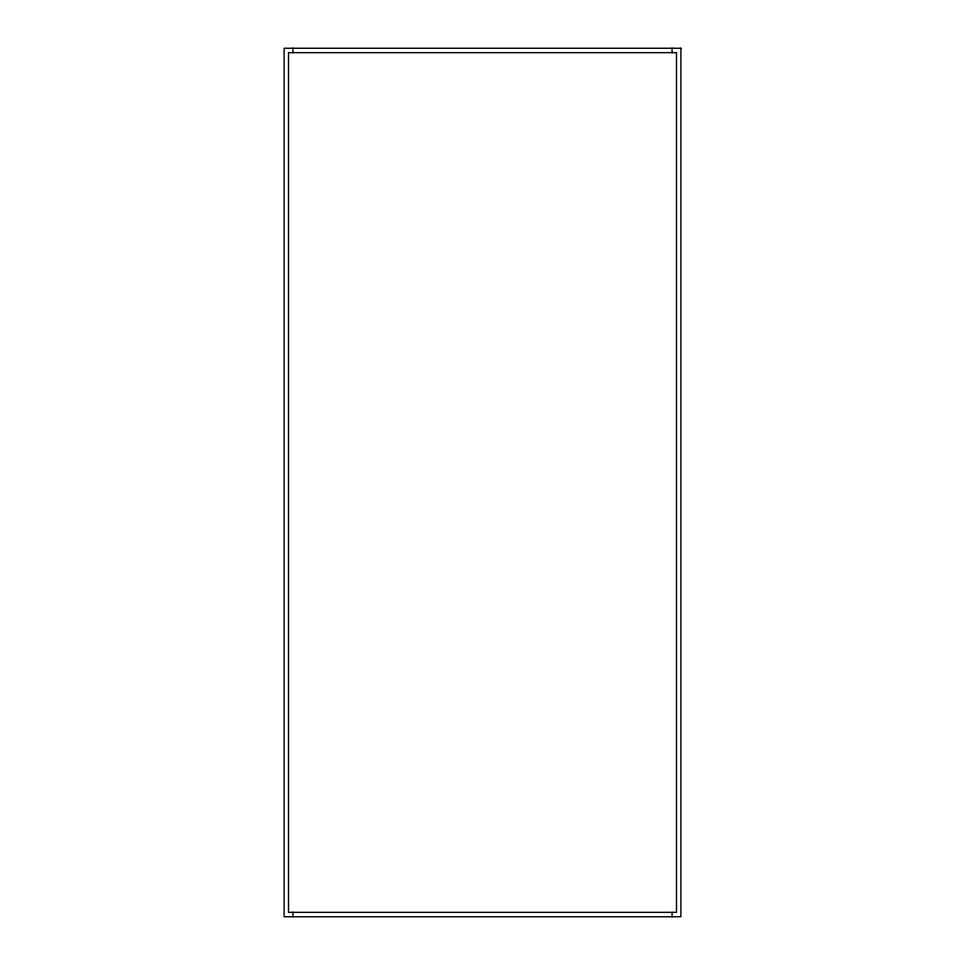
<?xml version="1.0" encoding="UTF-8"?>
<svg xmlns="http://www.w3.org/2000/svg" width="965" height="965" viewBox="0 0 965 965"><rect width="100%" height="100%" fill="white"/><g stroke="black" fill="none" stroke-linecap="round" stroke-linejoin="round"><path stroke-width="1.45" d="M672.074 48.25L672.074 52.653M672.074 912.347L672.074 916.75M292.926 48.25L292.926 52.653M292.926 912.347L292.926 916.75M680.892 48.25L284.108 48.25L284.108 916.75L680.892 916.75L680.892 48.25M676.477 52.653L288.523 52.653L288.523 912.347L676.477 912.347L676.477 52.653"/></g></svg>
